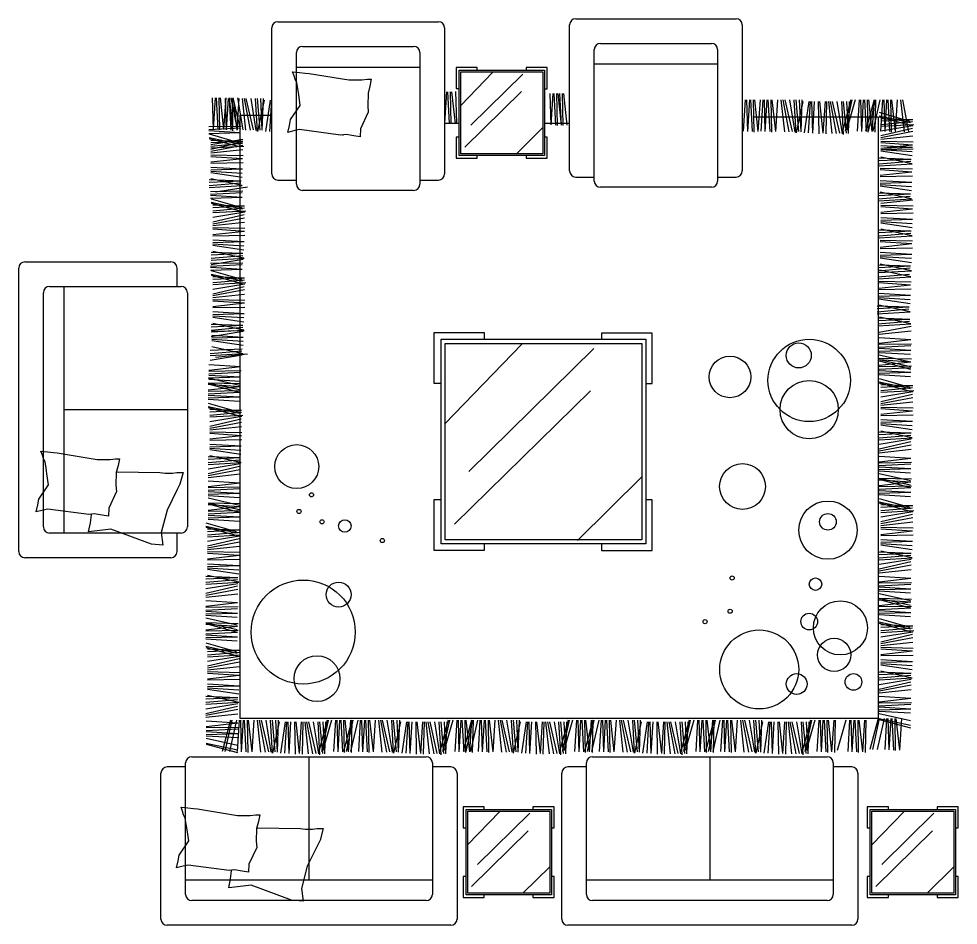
# Model space of a CAD drawing. Extents: x -42728 to 99010, y -18674 to 47645.
# Drawn here: x -37850 to -33282, y -18674 to -14263 of the extents above; entities that cross this region are included whole.
import ezdxf

# ---------------------------------------------------------------- set-up
doc = ezdxf.new("R2010")
doc.units = 0
doc.header["$LTSCALE"] = 100
doc.header["$MEASUREMENT"] = 0
doc.layers.get('0').update_dxf_attribs({"linetype": 'CONTINUOUS'})
doc.layers.add('01', color=3, linetype='CONTINUOUS')

# ---------------------------------------------------------------- blocks, each defined once
blk = doc.blocks.new('A$C031D0EEC')
at = {"layer": '01'}
for p, q in [((1260.1, 4396), (2040.1, 4396)), ((2708.2, 4410.8), (3488.2, 4410.8)), ((1230.1, 3656), (1230.1, 4366)), ((2070.1, 4366), (2070.1, 3656)), ((2678.2, 3670.8), (2678.2, 4380.8)), ((3518.2, 4380.8), (3518.2, 3670.8)), ((1380.1, 4276), (1920.1, 4276)), ((2798.2, 3620.8), (2798.2, 4260.8)), ((2828.2, 4290.8), (3368.2, 4290.8)), ((3398.2, 4260.8), (3398.2, 3620.8)), ((1350.1, 3606), (1350.1, 4246)), ((1950.1, 4246), (1950.1, 3606)), ((1350.1, 4176), (1950.1, 4176)), ((2127.1, 4174), (2127.1, 4071.5)), ((2229.6, 4174), (2127.1, 4174)), ((2141.6, 3745.5), (2141.6, 4160.5)), ((2141.6, 4160.5), (2556.6, 4160.5)), ((2229.6, 4161.6), (2229.6, 4174)), ((2466.9, 4173.2), (2466.9, 4160.8)), ((2569.4, 4173.2), (2466.9, 4173.2)), ((2556.6, 4160.5), (2556.6, 3745.5)), ((2569.4, 4070.7), (2569.4, 4173.2)), ((2798.2, 4190.8), (3398.2, 4190.8)), ((1331.3, 4152.7), (1364.2, 4149.6)), ((1339.1, 4133.9), (1331.3, 4152.7)), ((1343.8, 4116.7), (1339.1, 4133.9)), ((1351.7, 4099.4), (1343.8, 4116.7)), ((1364.2, 4149.6), (1392.4, 4146.4)), ((1392.4, 4146.4), (1411.2, 4144.9)), ((1411.2, 4144.9), (1605.6, 4113.2)), ((1605.6, 4113.2), (1633.8, 4113.2)), ((1633.8, 4113.2), (1668.3, 4113.2)), ((1668.3, 4113.2), (1694.9, 4116.4)), ((1694.9, 4116.4), (1713.7, 4116.4)), ((1713.7, 4116.4), (1707.5, 4083.5)), ((2305.9, 4151), (2148.7, 3988.4)), ((2149.9, 3753.8), (2149.9, 4152.2)), ((2149.9, 4152.2), (2548.3, 4152.2)), ((2451.1, 4142), (2198, 3892.7)), ((2548.3, 4152.2), (2548.3, 3753.8)), ((1356.4, 4071.2), (1351.7, 4099.4)), ((1361.1, 4043), (1356.4, 4071.2)), ((1707.5, 4083.5), (1698.1, 4049)), ((2127.1, 4071.5), (2139.6, 4071.5)), ((2557, 4070.7), (2569.4, 4070.7)), ((940.4, 4026.8), (945, 3873.7)), ((954.2, 4026.8), (945, 3873.7)), ((959.6, 4026.8), (967.9, 3872.8)), ((973.4, 4026.8), (976.1, 3870)), ((978.8, 4026.8), (996.2, 3872.8)), ((1006.3, 4026.8), (996.2, 3872.8)), ((1004.2, 4022.9), (1008.8, 3869.8)), ((1017.9, 4022.9), (1008.8, 3869.8)), ((1022.7, 4026.8), (1039.2, 3871.8)), ((1023.4, 4022.9), (1031.7, 3868.9)), ((1031.9, 4026.8), (1061.1, 3871.8)), ((1037.1, 4022.9), (1039.9, 3866.2)), ((1041, 4026.8), (1076.7, 3873.7)), ((1042.6, 4022.9), (1060, 3868.9)), ((1070.1, 4022.9), (1060, 3868.9)), ((1063.9, 4026.8), (1089.5, 3870.9)), ((1086.5, 4022.9), (1103, 3868)), ((1095.7, 4022.9), (1124.9, 3868)), ((1104.8, 4022.9), (1140.4, 3869.8)), ((1127.7, 4022.9), (1153.2, 3867.1)), ((1149.6, 4022.9), (1158.7, 3862.5)), ((1158.7, 4022.9), (1172.4, 3868.9)), ((1175.2, 4022.9), (1182.5, 3868)), ((1188, 4022.9), (1182.5, 3868)), ((1369, 3989.4), (1361.1, 4043)), ((1698.1, 4049), (1696.6, 3987.6)), ((1699.6, 4054.4), (1702.7, 4053.2)), ((2079.2, 4056), (2070.1, 3902.9)), ((2084.7, 4056), (2092.9, 3902)), ((2098.4, 4056), (2101.1, 3899.3)), ((2103.9, 4056), (2121.3, 3902)), ((2123.3, 4057.1), (2127.9, 3903.9)), ((2444.4, 4056.4), (2168.7, 3785.9)), ((2582.4, 4047.9), (2587, 3894.8)), ((2596.1, 4047.9), (2587, 3894.8)), ((2601.6, 4047.9), (2609.9, 3893.9)), ((2615.3, 4047.9), (2618.1, 3891.2)), ((2620.8, 4047.9), (2638.2, 3893.9)), ((2628.9, 4047.9), (2637.2, 3893.9)), ((2642.7, 4047.9), (2645.4, 3891.2)), ((2648.1, 4047.9), (2665.5, 3893.9)), ((1192.9, 4014.9), (1160, 3862.7)), ((1222.1, 4014.9), (1199.3, 3862.7)), ((1228.5, 4014.9), (1219.4, 3862.7)), ((1321.6, 3920.1), (1369, 3989.4)), ((1696.6, 3987.6), (1699.7, 3956.2)), ((3532.3, 4015.6), (3523.2, 3863.4)), ((3538.7, 4015.6), (3543.3, 3862.5)), ((3552.5, 4015.6), (3543.3, 3862.5)), ((3557.9, 4015.6), (3566.2, 3861.6)), ((3571.7, 4015.6), (3574.4, 3858.8)), ((3577.1, 4015.6), (3594.5, 3861.6)), ((3604.6, 4015.6), (3594.5, 3861.6)), ((3617.5, 4015.6), (3608.3, 3863.4)), ((3623.9, 4015.6), (3628.4, 3862.5)), ((3637.6, 4015.6), (3628.4, 3862.5)), ((3643.1, 4015.6), (3651.3, 3861.6)), ((3656.8, 4015.6), (3659.5, 3858.8)), ((3662.3, 4015.6), (3679.6, 3861.6)), ((3689.7, 4015.6), (3679.6, 3861.6)), ((3706.1, 4015.6), (3722.6, 3860.7)), ((3715.3, 4015.6), (3744.5, 3860.7)), ((3724.4, 4015.6), (3760.1, 3862.5)), ((3747.3, 4015.6), (3772.9, 3859.8)), ((3769.2, 4015.6), (3778.4, 3855.2)), ((3778.4, 4015.6), (3792.1, 3861.6)), ((3812.5, 4007.6), (3779.6, 3855.4)), ((3794.8, 4015.6), (3802.1, 3860.7)), ((3807.6, 4015.6), (3802.1, 3860.7)), ((3841.7, 4007.6), (3818.9, 3855.4)), ((3848.1, 4007.6), (3839, 3855.4)), ((3854.5, 4007.6), (3859.1, 3854.5)), ((3868.3, 4007.6), (3859.1, 3854.5)), ((3887.5, 4007.6), (3890.2, 3850.8)), ((3892.9, 4007.6), (3910.3, 3853.5)), ((3920.4, 4007.6), (3910.3, 3853.5)), ((3927.7, 4007.6), (3924, 3850.8)), ((3936.8, 4007.6), (3953.3, 3852.6)), ((3946, 4007.6), (3975.2, 3852.6)), ((3955.1, 4007.6), (3990.8, 3854.5)), ((3978, 4007.6), (4003.6, 3851.7)), ((3999.9, 4007.6), (4009, 3847.1)), ((4045.8, 4015.6), (4005.1, 3864.1)), ((4009, 4007.6), (4022.8, 3853.5)), ((4050.9, 4015.6), (4018, 3863.4)), ((4067.8, 4015.6), (4025.3, 3868)), ((4025.5, 4007.6), (4032.8, 3852.6)), ((4038.3, 4007.6), (4032.8, 3852.6)), ((4086.6, 4015.6), (4077.4, 3863.4)), ((4093, 4015.6), (4097.5, 3862.5)), ((4106.7, 4015.6), (4097.5, 3862.5)), ((4112.2, 4015.6), (4120.4, 3861.6)), ((4158.8, 4015.6), (4118, 3864.1)), ((4125.9, 4015.6), (4128.6, 3858.8)), ((4163.9, 4015.6), (4131, 3863.4)), ((4131.4, 4015.6), (4148.7, 3861.6)), ((4158.8, 4015.6), (4148.7, 3861.6)), ((4187.7, 4015.6), (4152.9, 3863.4)), ((4166.1, 4015.6), (4162.4, 3858.8)), ((4199.5, 4015.6), (4190.4, 3863.4)), ((4205.9, 4015.6), (4210.5, 3862.5)), ((4219.7, 4015.6), (4210.5, 3862.5)), ((4225.1, 4015.6), (4233.4, 3861.6)), ((4238.9, 4015.6), (4241.6, 3858.8)), ((4244.3, 4015.6), (4261.7, 3861.6)), ((4271.8, 4015.6), (4261.7, 3861.6)), ((4288.2, 4015.6), (4304.7, 3860.7)), ((4297.4, 4015.6), (4326.6, 3860.7)), ((1077.1, 1006.5), (1077.1, 3941.3)), ((1077.1, 3941.3), (1230.1, 3941.3)), ((1699.7, 3956.2), (1661.7, 3875.9)), ((3576.7, 3934), (4179.2, 3934)), ((4179.2, 3934), (4179.2, 1006.5)), ((4184.3, 3955.7), (4331.9, 3913.2)), ((4184.3, 3938.8), (4336.5, 3905.9)), ((4184.3, 3933.7), (4335.8, 3893)), ((924, 3885.9), (1080.8, 3888.7)), ((1309, 3857.4), (1316.9, 3891.8)), ((1316.9, 3891.8), (1321.6, 3920.1)), ((2070.1, 3902.9), (2141.6, 3902.9)), ((2556.6, 3902.9), (2678.2, 3902.9)), ((4192.3, 3926.2), (4347.3, 3920.7)), ((4192.3, 3913.4), (4347.3, 3920.7)), ((4192.3, 3896.9), (4346.4, 3910.6)), ((4192.3, 3887.8), (4352.8, 3896.9)), ((4192.3, 3865.9), (4348.2, 3891.5)), ((924, 3872.2), (1078, 3880.5)), ((924, 3866.7), (1077.1, 3857.6)), ((924, 3853), (1077.1, 3857.6)), ((926, 3850.3), (1073.7, 3807.8)), ((1341.9, 3866.8), (1309, 3857.4)), ((1365.4, 3871.5), (1341.9, 3866.8)), ((1564.6, 3844.5), (1365.4, 3871.5)), ((1591.2, 3847.7), (1564.6, 3844.5)), ((1576.8, 3842.8), (1577.5, 3846.1)), ((1628.8, 3841.4), (1591.2, 3847.7)), ((1660.1, 3836.7), (1628.8, 3841.4)), ((1661.7, 3875.9), (1660.1, 3836.7)), ((2548.3, 3881.8), (2417.8, 3752.5)), ((4192.3, 3843), (4345.4, 3878.7)), ((4192.3, 3833.9), (4347.3, 3863.1)), ((4192.3, 3824.7), (4347.3, 3841.2)), ((926, 3833.4), (1078.2, 3800.5)), ((926, 3828.3), (1077.6, 3787.6)), ((934.1, 3798.9), (1089.9, 3824.5)), ((934.1, 3820.8), (1089, 3815.3)), ((934.1, 3808), (1089, 3815.3)), ((934.1, 3776), (1087.2, 3811.7)), ((934.1, 3791.6), (1088.1, 3805.3)), ((934.1, 3766.9), (1089, 3796.1)), ((934.1, 3782.4), (1094.5, 3791.6)), ((2127.2, 3835.3), (2127.2, 3732.8)), ((2139.7, 3835.3), (2127.2, 3835.3)), ((2569.3, 3835.2), (2556.8, 3835.2)), ((2569.3, 3732.7), (2569.3, 3835.2)), ((4192.3, 3815.6), (4349.1, 3811.9)), ((4192.3, 3808.3), (4346.4, 3798.2)), ((4192.3, 3780.8), (4346.4, 3798.2)), ((4192.3, 3794.5), (4345.4, 3785.4)), ((934.1, 3757.7), (1089, 3774.2)), ((934.1, 3748.6), (1090.8, 3744.9)), ((2548.3, 3753.8), (2149.9, 3753.8)), ((4192.3, 3780.8), (4345.4, 3785.4)), ((4192.3, 3775.4), (4349.1, 3778.1)), ((4192.3, 3774.4), (4344.5, 3765.3)), ((4192.3, 3768), (4344.5, 3745.2)), ((934.1, 3741.3), (1088.1, 3731.2)), ((934.1, 3713.9), (1088.1, 3731.2)), ((934.1, 3708.4), (1090.8, 3711.1)), ((2127.2, 3732.8), (2229.7, 3732.8)), ((2556.6, 3745.5), (2141.6, 3745.5)), ((2229.7, 3732.8), (2229.7, 3745.3)), ((2466.8, 3745.1), (2466.8, 3732.7)), ((2466.8, 3732.7), (2569.3, 3732.7)), ((4184.3, 3733.9), (4339.2, 3728.4)), ((4184.3, 3721.1), (4339.2, 3728.4)), ((4184.3, 3704.6), (4338.3, 3718.4)), ((4184.3, 3695.5), (4344.7, 3704.6)), ((4192.3, 3738.8), (4344.5, 3705.9)), ((934.1, 3689.2), (1087.2, 3680)), ((934.1, 3675.5), (1087.2, 3680)), ((934.1, 3669.1), (1086.3, 3659.9)), ((934.1, 3662.7), (1086.3, 3639.8)), ((4189.1, 3683.9), (4345.8, 3680.2)), ((4189.1, 3676.6), (4343.1, 3666.5)), ((4189.1, 3649.1), (4343.1, 3666.5)), ((926, 3628.5), (1081, 3623)), ((926, 3615.7), (1081, 3623)), ((926, 3599.3), (1080.1, 3613)), ((934.1, 3633.4), (1086.3, 3600.5)), ((1260.1, 3626), (1350.1, 3626)), ((1950.1, 3626), (2040.1, 3626)), ((2708.2, 3640.8), (2798.2, 3640.8)), ((3398.2, 3640.8), (3488.2, 3640.8)), ((4189.1, 3643.6), (4345.8, 3646.4)), ((4189.1, 3624.4), (4342.2, 3615.3)), ((4189.1, 3610.7), (4342.2, 3615.3)), ((926, 3590.1), (1086.5, 3599.3)), ((932.9, 3570.9), (1089.6, 3573.7)), ((932.9, 3557.2), (1086.9, 3565.4)), ((957.1, 3568.2), (1112.9, 3593.8)), ((1920.1, 3576), (1380.1, 3576)), ((3368.2, 3590.8), (2828.2, 3590.8)), ((4181, 3563.8), (4336, 3558.3)), ((4189.1, 3604.3), (4341.3, 3595.2)), ((4189.1, 3597.9), (4341.3, 3575.1)), ((4189.1, 3568.7), (4341.3, 3535.8)), ((932.9, 3551.7), (1086, 3542.6)), ((932.9, 3538), (1086, 3542.6)), ((934.9, 3535.3), (1082.5, 3492.8)), ((934.9, 3518.4), (1087.1, 3485.5)), ((4181, 3551), (4336, 3558.3)), ((4181, 3534.5), (4335, 3548.3)), ((4181, 3525.4), (4341.4, 3534.5)), ((4192.3, 3513.1), (4347.3, 3529.5)), ((934.9, 3513.3), (1086.4, 3472.6)), ((942.9, 3505.8), (1097.9, 3500.3)), ((942.9, 3493), (1097.9, 3500.3)), ((942.9, 3476.5), (1097, 3490.3)), ((942.9, 3467.4), (1103.4, 3476.5)), ((4192.3, 3503.9), (4349.1, 3500.3)), ((4192.3, 3496.6), (4346.4, 3486.6)), ((4192.3, 3469.2), (4346.4, 3486.6)), ((942.9, 3445.5), (1098.8, 3471.1)), ((942.9, 3422.6), (1096.1, 3458.3)), ((942.9, 3413.5), (1097.9, 3442.7)), ((4192.3, 3463.7), (4349.1, 3466.5)), ((4192.3, 3444.5), (4345.4, 3435.4)), ((4192.3, 3430.8), (4345.4, 3435.4)), ((942.9, 3404.3), (1097.9, 3420.8)), ((942.9, 3395.2), (1099.7, 3391.5)), ((942.9, 3387.9), (1097, 3377.8)), ((4184.3, 3383.9), (4339.2, 3378.4)), ((4192.3, 3424.4), (4344.5, 3415.3)), ((4192.3, 3418), (4344.5, 3395.2)), ((4192.3, 3388.8), (4344.5, 3355.8)), ((942.9, 3360.4), (1097, 3377.8)), ((942.9, 3355), (1099.7, 3357.7)), ((942.9, 3335.8), (1096.1, 3326.6)), ((4184.3, 3371.1), (4339.2, 3378.4)), ((4184.3, 3354.6), (4338.3, 3368.3)), ((4184.3, 3345.5), (4344.7, 3354.6)), ((942.9, 3322), (1096.1, 3326.6)), ((942.9, 3315.6), (1095.1, 3306.5)), ((942.9, 3309.2), (1095.1, 3286.4)), ((4189.1, 3333.8), (4345.8, 3330.2)), ((4189.1, 3326.5), (4343.1, 3316.5)), ((4189.1, 3299.1), (4343.1, 3316.5)), ((4189.1, 3293.6), (4345.8, 3296.4)), ((934.9, 3275.1), (1089.8, 3269.6)), ((934.9, 3262.3), (1089.8, 3269.6)), ((934.9, 3245.9), (1088.9, 3259.6)), ((934.9, 3236.7), (1095.3, 3245.9)), ((942.9, 3280), (1095.1, 3247.1)), ((4189.1, 3274.4), (4342.2, 3265.3)), ((4189.1, 3260.7), (4342.2, 3265.3)), ((4189.1, 3254.3), (4341.3, 3245.2)), ((4189.1, 3247.9), (4341.3, 3225.1)), ((0, 1818), (0, 3198)), ((30, 3228), (740, 3228)), ((770, 3108), (770, 3198)), ((932.9, 3221.1), (1089.6, 3223.9)), ((932.9, 3207.4), (1086.9, 3215.6)), ((932.9, 3201.9), (1086, 3192.8)), ((934.9, 3214.8), (1090.8, 3240.4)), ((4181, 3213.8), (4336, 3208.3)), ((4181, 3201), (4336, 3208.3)), ((4181, 3184.5), (4335, 3198.2)), ((4189.1, 3218.7), (4341.3, 3185.7)), ((932.9, 3188.2), (1086, 3192.8)), ((934.9, 3185.5), (1082.5, 3143)), ((934.9, 3168.6), (1087.1, 3135.7)), ((934.9, 3163.5), (1086.4, 3122.8)), ((942.9, 3156), (1097.9, 3150.5)), ((4177.7, 3155.1), (4331.8, 3168.8)), ((4177.7, 3145.9), (4338.2, 3155.1)), ((4181, 3175.4), (4341.4, 3184.5)), ((4185.8, 3189.2), (4338, 3156.3)), ((150, 3108), (790, 3108)), ((220, 1908), (220, 3108)), ((942.9, 3143.2), (1097.9, 3150.5)), ((942.9, 3126.8), (1097, 3140.5)), ((942.9, 3117.6), (1103.4, 3126.8)), ((942.9, 3095.7), (1098.8, 3121.3)), ((942.9, 3072.8), (1096.1, 3108.5)), ((4182.5, 3134.3), (4339.3, 3130.6)), ((4182.5, 3127), (4336.5, 3116.9)), ((4182.5, 3099.6), (4336.5, 3116.9)), ((120, 1938), (120, 3078)), ((820, 3078), (820, 1938)), ((942.9, 3063.7), (1097.9, 3092.9)), ((942.9, 3054.5), (1097.9, 3071)), ((4182.5, 3094.1), (4339.3, 3096.8)), ((4182.5, 3074.9), (4335.6, 3065.7)), ((4182.5, 3061.2), (4335.6, 3065.7)), ((942.9, 3045.4), (1099.7, 3041.7)), ((942.9, 3038.1), (1097, 3028)), ((942.9, 3010.7), (1097, 3028)), ((4182.5, 3054.8), (4334.7, 3045.6)), ((4182.5, 3048.4), (4334.7, 3025.5)), ((4182.5, 3019.1), (4334.7, 2986.2)), ((942.9, 3005.2), (1099.7, 3007.9)), ((942.9, 2986), (1096.1, 2976.8)), ((942.9, 2972.3), (1096.1, 2976.8)), ((4174.5, 3014.2), (4329.4, 3008.7)), ((4174.5, 3001.4), (4329.4, 3008.7)), ((4174.5, 2985), (4328.5, 2998.7)), ((4174.5, 2975.8), (4334.9, 2985)), ((934.9, 2925.3), (1089.8, 2919.8)), ((942.9, 2965.9), (1095.1, 2956.7)), ((942.9, 2959.5), (1095.1, 2936.6)), ((942.9, 2930.2), (1095.1, 2897.3)), ((4177.7, 2955.3), (4332.7, 2949.9)), ((4177.7, 2942.5), (4332.7, 2949.9)), ((4177.7, 2926.1), (4331.8, 2939.8)), ((4177.7, 2916.9), (4338.2, 2926.1)), ((4185.8, 2960.2), (4338, 2927.3)), ((934.9, 2912.5), (1089.8, 2919.8)), ((934.9, 2896.1), (1088.9, 2909.8)), ((934.9, 2886.9), (1095.3, 2896.1)), ((934.9, 2865), (1090.8, 2890.6)), ((938.7, 2890.5), (1095.5, 2893.3)), ((2018.6, 2883.4), (2018.6, 2637.4)), ((2264.6, 2883.4), (2018.6, 2883.4)), ((2264.6, 2853.5), (2264.6, 2883.4)), ((2834.1, 2881.5), (2834.1, 2851.6)), ((3080.1, 2881.5), (2834.1, 2881.5)), ((3080.1, 2635.5), (3080.1, 2881.5)), ((4184.3, 2885.6), (4339.2, 2914.8)), ((4184.3, 2876.4), (4339.2, 2892.9)), ((938.7, 2871.3), (1091.8, 2862.2)), ((938.7, 2857.6), (1091.8, 2862.2)), ((938.7, 2851.2), (1090.9, 2842.1)), ((938.7, 2844.8), (1090.9, 2822)), ((2053.4, 2851.1), (3049.4, 2851.1)), ((2053.4, 1855.1), (2053.4, 2851.1)), ((3049.4, 2851.1), (3049.4, 1855.1)), ((4184.3, 2860), (4338.3, 2849.9)), ((4184.3, 2832.5), (4338.3, 2849.9)), ((930.7, 2797.9), (1085.6, 2805.2)), ((930.7, 2781.4), (1084.7, 2795.2)), ((938.7, 2815.6), (1090.9, 2782.7)), ((2447.7, 2828.3), (2070.5, 2438)), ((2073.3, 2831.1), (3029.5, 2831.1)), ((2073.3, 1875), (2073.3, 2831.1)), ((2796.1, 2806.4), (2188.7, 2208.3)), ((3029.5, 2831.1), (3029.5, 1875)), ((4184.3, 2827.1), (4341.1, 2829.8)), ((4184.3, 2813.3), (4338.3, 2821.6)), ((4184.3, 2807.9), (4337.4, 2798.7)), ((4184.3, 2794.1), (4337.4, 2798.7)), ((4184.3, 2787.7), (4336.5, 2778.6)), ((930.7, 2772.3), (1091.1, 2781.4)), ((930.7, 2750.4), (1086.5, 2776)), ((957.1, 2763.7), (1112, 2780.2)), ((4184.3, 2775.9), (4336.5, 2741.1)), ((4184.3, 2759.4), (4341.1, 2755.8)), ((4184.3, 2752.1), (4336.5, 2719.2)), ((4184.3, 2752.1), (4338.3, 2742)), ((4184.3, 2747), (4335.8, 2706.2)), ((4184.3, 2724.7), (4338.3, 2742)), ((924, 2729.1), (1078, 2719)), ((924, 2701.7), (1078, 2719)), ((924, 2696.2), (1080.7, 2698.9)), ((4184.3, 2719.2), (4341.1, 2721.9)), ((4184.3, 2705.5), (4338.3, 2713.7)), ((4184.3, 2700), (4337.4, 2690.8)), ((920.3, 2663.2), (1072.5, 2628.4)), ((924, 2682.5), (1078, 2690.7)), ((924, 2677), (1077.1, 2667.9)), ((924, 2663.3), (1077.1, 2667.9)), ((924, 2656.9), (1076.2, 2647.7)), ((4184.3, 2686.3), (4337.4, 2690.8)), ((4184.3, 2679.9), (4336.5, 2670.7)), ((4184.3, 2661.1), (4331.9, 2618.6)), ((920.3, 2639.4), (1072.5, 2606.5)), ((920.3, 2639.4), (1077, 2635.8)), ((920.3, 2634.3), (1071.8, 2593.6)), ((920.3, 2632.1), (1074.3, 2622)), ((920.3, 2604.7), (1074.3, 2622)), ((2018.6, 2637.4), (2048.5, 2637.4)), ((3050.2, 2635.5), (3080.1, 2635.5)), ((4184.3, 2644.2), (4336.5, 2611.3)), ((4184.3, 2639.1), (4335.8, 2598.4)), ((4192.3, 2631.6), (4347.3, 2626.1)), ((4192.3, 2618.8), (4347.3, 2626.1)), ((4192.3, 2602.3), (4346.4, 2616.1)), ((920.3, 2599.2), (1077, 2601.9)), ((920.3, 2585.5), (1074.3, 2593.7)), ((920.3, 2580), (1073.4, 2570.8)), ((920.3, 2566.3), (1073.4, 2570.8)), ((920.3, 2559.9), (1072.5, 2550.7)), ((2780.1, 2601.1), (2118.4, 1951.8)), ((4192.3, 2593.2), (4352.8, 2602.3)), ((4192.3, 2571.3), (4348.2, 2596.9)), ((4192.3, 2548.4), (4345.4, 2584.1)), ((4192.3, 2539.3), (4347.3, 2568.5)), ((920.3, 2541.1), (1067.9, 2498.6)), ((920.3, 2524.2), (1072.5, 2491.3)), ((920.3, 2519.1), (1071.8, 2478.4)), ((4192.3, 2530.1), (4347.3, 2546.6)), ((4192.3, 2521), (4349.1, 2517.3)), ((4192.3, 2513.7), (4346.4, 2503.6)), ((820, 2508), (220, 2508)), ((928.3, 2511.6), (1083.3, 2506.1)), ((928.3, 2498.8), (1083.3, 2506.1)), ((928.3, 2482.3), (1082.3, 2496.1)), ((928.3, 2473.2), (1088.7, 2482.3)), ((928.3, 2451.3), (1084.2, 2476.9)), ((4192.3, 2486.2), (4346.4, 2503.6)), ((4192.3, 2480.8), (4349.1, 2483.5)), ((928.3, 2428.4), (1081.4, 2464.1)), ((928.3, 2419.3), (1083.3, 2448.5)), ((928.3, 2410.1), (1083.3, 2426.6)), ((4192.3, 2461.6), (4345.4, 2452.4)), ((4192.3, 2447.9), (4345.4, 2452.4)), ((4192.3, 2441.5), (4344.5, 2432.3)), ((4192.3, 2435.1), (4344.5, 2412.2)), ((928.3, 2401), (1085.1, 2397.3)), ((928.3, 2393.7), (1082.3, 2383.6)), ((928.3, 2366.2), (1082.3, 2383.6)), ((4184.3, 2400.9), (4339.2, 2395.4)), ((4184.3, 2388.1), (4339.2, 2395.4)), ((4184.3, 2371.7), (4338.3, 2385.4)), ((4192.3, 2405.8), (4344.5, 2372.9)), ((928.3, 2360.8), (1085.1, 2363.5)), ((928.3, 2341.6), (1081.4, 2332.4)), ((928.3, 2327.9), (1081.4, 2332.4)), ((4184.3, 2362.5), (4344.7, 2371.7)), ((4184.3, 2340.6), (4340.1, 2366.2)), ((4184.3, 2317.7), (4337.4, 2353.4)), ((4184.3, 2308.6), (4339.2, 2337.8)), ((107.3, 2306.4), (140.2, 2303.2)), ((115.1, 2287.6), (107.3, 2306.4)), ((119.8, 2270.3), (115.1, 2287.6)), ((140.2, 2303.2), (168.4, 2300.1)), ((168.4, 2300.1), (187.2, 2298.5)), ((187.2, 2298.5), (381.6, 2266.9)), ((928.3, 2321.5), (1080.5, 2312.3)), ((928.3, 2315.1), (1080.5, 2292.2)), ((928.3, 2285.8), (1080.5, 2252.9)), ((4184.3, 2299.4), (4339.2, 2315.9)), ((127.7, 2253.1), (119.8, 2270.3)), ((132.4, 2224.9), (127.7, 2253.1)), ((381.6, 2266.9), (409.8, 2266.9)), ((409.8, 2266.9), (444.3, 2266.9)), ((444.3, 2266.9), (470.9, 2270)), ((470.9, 2270), (489.7, 2270)), ((489.7, 2270), (483.5, 2237.1)), ((920.3, 2280.9), (1075.2, 2275.4)), ((920.3, 2268.1), (1075.2, 2275.4)), ((920.3, 2251.7), (1074.3, 2265.4)), ((920.3, 2242.5), (1080.7, 2251.7)), ((920.3, 2220.6), (1076.1, 2246.2)), ((4184.3, 2283), (4338.3, 2272.9)), ((4184.3, 2255.6), (4338.3, 2272.9)), ((4184.3, 2250.1), (4341.1, 2252.8)), ((4184.3, 2236.4), (4338.3, 2244.6)), ((137.1, 2196.7), (132.4, 2224.9)), ((145, 2143.1), (137.1, 2196.7)), ((474.1, 2202.6), (472.6, 2141.2)), ((483.5, 2237.1), (474.1, 2202.6)), ((475.5, 2208.1), (478.7, 2206.9)), ((478.7, 2206.9), (686.3, 2203.7)), ((686.3, 2203.7), (712.4, 2199.4)), ((712.4, 2199.4), (747.1, 2199.4)), ((747.1, 2199.4), (768.8, 2203.7)), ((768.8, 2203.7), (799.2, 2203.7)), ((799.2, 2203.7), (783.8, 2146)), ((920.3, 2197.7), (1073.4, 2233.4)), ((920.3, 2188.6), (1075.2, 2217.8)), ((920.3, 2179.4), (1075.2, 2195.9)), ((4184.3, 2230.9), (4337.4, 2221.7)), ((4184.3, 2217.2), (4337.4, 2221.7)), ((4184.3, 2210.8), (4336.5, 2201.6)), ((4184.3, 2198.9), (4336.5, 2164.1)), ((920.3, 2163), (1074.3, 2152.9)), ((920.3, 2135.6), (1074.3, 2152.9)), ((3029.4, 2182.1), (2716.1, 1871.9)), ((4184.3, 2175.1), (4336.5, 2142.2)), ((4184.3, 2175.1), (4341.1, 2171.5)), ((4184.3, 2170), (4335.8, 2129.3)), ((4184.3, 2167.8), (4338.3, 2157.7)), ((4184.3, 2140.4), (4338.3, 2157.7)), ((97.6, 2073.7), (145, 2143.1)), ((475.7, 2109.9), (437.7, 2029.5)), ((472.6, 2141.2), (475.7, 2109.9)), ((770.8, 2120), (721, 2019.3)), ((783.8, 2146), (770.8, 2120)), ((920.3, 2130.1), (1077, 2132.8)), ((920.3, 2116.4), (1074.3, 2124.6)), ((920.3, 2110.9), (1073.4, 2101.7)), ((920.3, 2097.2), (1073.4, 2101.7)), ((4184.3, 2134.9), (4341.1, 2137.6)), ((4184.3, 2121.2), (4338.3, 2129.4)), ((4184.3, 2115.7), (4337.4, 2106.5)), ((4184.3, 2102), (4337.4, 2106.5)), ((92.9, 2045.5), (97.6, 2073.7)), ((920.3, 2090.8), (1072.5, 2081.6)), ((920.3, 2078.9), (1072.5, 2044.1)), ((2018.8, 2070.5), (2018.8, 1824.5)), ((2048.7, 2070.5), (2018.8, 2070.5)), ((3079.8, 2070.2), (3049.9, 2070.2)), ((3079.8, 1824.1), (3079.8, 2070.2)), ((4184.3, 2095.6), (4336.5, 2086.4)), ((4184.3, 2076.8), (4331.9, 2034.3)), ((4184.3, 2059.9), (4336.5, 2027)), ((85, 2011), (92.9, 2045.5)), ((117.9, 2020.4), (85, 2011)), ((141.4, 2025.1), (117.9, 2020.4)), ((340.5, 1998.2), (141.4, 2025.1)), ((437.7, 2029.5), (436.1, 1990.4)), ((721, 2019.3), (692.5, 1910.6)), ((920.3, 2055.1), (1072.5, 2022.2)), ((920.3, 2055.1), (1077, 2051.5)), ((920.3, 2050), (1071.8, 2009.3)), ((920.3, 2047.8), (1074.3, 2037.7)), ((920.3, 2020.4), (1074.3, 2037.7)), ((920.3, 2014.9), (1077, 2017.6)), ((4184.3, 2054.8), (4335.8, 2014.1)), ((4192.3, 2047.3), (4347.3, 2041.8)), ((4192.3, 2034.5), (4347.3, 2041.8)), ((4192.3, 2018.1), (4346.4, 2031.8)), ((4192.3, 2008.9), (4352.8, 2018.1)), ((4192.3, 1987), (4348.2, 2012.6)), ((367.2, 2001.3), (340.5, 1998.2)), ((348.4, 1957.4), (352.8, 1996.4)), ((352.8, 1996.4), (353.5, 1999.7)), ((404.8, 1995.1), (367.2, 2001.3)), ((436.1, 1990.4), (404.8, 1995.1)), ((920.3, 2001.2), (1074.3, 2009.4)), ((920.3, 1995.7), (1073.4, 1986.5)), ((920.3, 1982), (1073.4, 1986.5)), ((920.3, 1975.6), (1072.5, 1966.4)), ((4192.3, 1964.1), (4345.4, 1999.8)), ((4192.3, 1955), (4347.3, 1984.2)), ((339.7, 1914), (348.4, 1957.4)), ((409.2, 1922.7), (339.7, 1914)), ((448.3, 1927), (409.2, 1922.7)), ((644.7, 1854.2), (448.3, 1927)), ((909.9, 1958.5), (1057.5, 1916)), ((909.9, 1941.6), (1062.1, 1908.7)), ((909.9, 1936.5), (1061.4, 1895.7)), ((917.9, 1929), (1072.9, 1923.5)), ((917.9, 1916.2), (1072.9, 1923.5)), ((4192.3, 1945.8), (4347.3, 1962.3)), ((4192.3, 1936.7), (4349.1, 1933)), ((4192.3, 1929.4), (4346.4, 1919.3)), ((4192.3, 1902), (4346.4, 1919.3)), ((790, 1908), (150, 1908)), ((692.5, 1910.6), (701.2, 1849.9)), ((770, 1818), (770, 1908)), ((917.9, 1899.7), (1072, 1913.4)), ((917.9, 1890.6), (1078.4, 1899.7)), ((917.9, 1868.6), (1073.8, 1894.2)), ((917.9, 1845.8), (1071, 1881.4)), ((3029.5, 1875), (2073.3, 1875)), ((4192.3, 1896.5), (4349.1, 1899.2)), ((4192.3, 1877.3), (4345.4, 1868.1)), ((701.2, 1849.9), (644.7, 1854.2)), ((917.9, 1836.6), (1072.9, 1865.9)), ((917.9, 1827.5), (1072.9, 1844)), ((3049.4, 1855.1), (2053.4, 1855.1)), ((2264.8, 1824.5), (2264.8, 1854.4)), ((2833.8, 1854), (2833.8, 1824.1)), ((4192.3, 1863.6), (4345.4, 1868.1)), ((4192.3, 1857.2), (4344.5, 1848)), ((4192.3, 1850.8), (4344.5, 1827.9)), ((740, 1788), (30, 1788)), ((917.9, 1818.4), (1074.7, 1814.7)), ((917.9, 1811), (1072, 1801)), ((917.9, 1783.6), (1072, 1801)), ((2018.8, 1824.5), (2264.8, 1824.5)), ((2833.8, 1824.1), (3079.8, 1824.1)), ((4184.3, 1816.6), (4339.2, 1811.1)), ((4184.3, 1803.8), (4339.2, 1811.1)), ((4184.3, 1787.4), (4338.3, 1801.1)), ((4184.3, 1778.2), (4344.7, 1787.4)), ((4184.3, 1756.3), (4340.1, 1781.9)), ((4192.3, 1821.5), (4344.5, 1788.6)), ((917.9, 1778.1), (1074.7, 1780.9)), ((917.9, 1758.9), (1071, 1749.8)), ((917.9, 1745.2), (1071, 1749.8)), ((917.9, 1738.8), (1070.1, 1729.7)), ((4184.3, 1733.4), (4337.4, 1769.1)), ((4184.3, 1724.3), (4339.2, 1753.5)), ((909.9, 1698.3), (1064.8, 1692.8)), ((909.9, 1685.5), (1064.8, 1692.8)), ((917.9, 1732.4), (1070.1, 1709.6)), ((917.9, 1703.2), (1070.1, 1670.3)), ((4184.3, 1715.1), (4339.2, 1731.6)), ((4184.3, 1698.7), (4338.3, 1688.6)), ((909.9, 1669), (1063.9, 1682.7)), ((909.9, 1659.9), (1070.3, 1669)), ((909.9, 1638), (1065.7, 1663.5)), ((909.9, 1615.1), (1063, 1650.8)), ((4184.3, 1671.3), (4338.3, 1688.6)), ((4184.3, 1665.8), (4341.1, 1668.5)), ((4184.3, 1652.1), (4338.3, 1660.3)), ((4184.3, 1646.6), (4337.4, 1637.4)), ((909.9, 1606), (1064.8, 1635.2)), ((909.9, 1596.8), (1064.8, 1613.3)), ((4184.3, 1632.9), (4337.4, 1637.4)), ((4184.3, 1626.5), (4336.5, 1617.3)), ((4184.3, 1614.6), (4336.5, 1579.8)), ((909.9, 1580.4), (1063.9, 1570.3)), ((909.9, 1552.9), (1063.9, 1570.3)), ((4184.3, 1590.8), (4336.5, 1557.9)), ((4184.3, 1590.8), (4341.1, 1587.2)), ((4184.3, 1585.7), (4335.8, 1545)), ((4184.3, 1583.5), (4338.3, 1573.4)), ((4184.3, 1556.1), (4338.3, 1573.4)), ((4184.3, 1550.6), (4341.1, 1553.3)), ((909.9, 1547.4), (1066.7, 1550.2)), ((909.9, 1533.7), (1063.9, 1542)), ((909.9, 1528.3), (1063, 1519.1)), ((909.9, 1514.5), (1063, 1519.1)), ((909.9, 1508.1), (1062.1, 1499)), ((4184.3, 1536.9), (4338.3, 1545.1)), ((4184.3, 1531.4), (4337.4, 1522.3)), ((4184.3, 1517.7), (4337.4, 1522.3)), ((4184.3, 1511.3), (4336.5, 1502.1)), ((909.9, 1496.3), (1062.1, 1461.5)), ((909.9, 1472.5), (1062.1, 1439.6)), ((909.9, 1472.5), (1066.7, 1468.8)), ((909.9, 1467.4), (1061.4, 1426.6)), ((909.9, 1465.2), (1063.9, 1455.1)), ((4184.3, 1492.5), (4331.9, 1450)), ((4184.3, 1475.6), (4336.5, 1442.7)), ((4184.3, 1470.5), (4335.8, 1429.8)), ((4192.3, 1463), (4347.3, 1457.5)), ((909.9, 1437.7), (1063.9, 1455.1)), ((909.9, 1432.3), (1066.7, 1435)), ((909.9, 1418.6), (1063.9, 1426.8)), ((4192.3, 1450.2), (4347.3, 1457.5)), ((4192.3, 1433.8), (4346.4, 1447.5)), ((4192.3, 1424.6), (4352.8, 1433.8)), ((4192.3, 1402.7), (4348.2, 1428.3)), ((909.9, 1413.1), (1063, 1403.9)), ((909.9, 1399.4), (1063, 1403.9)), ((909.9, 1393), (1062.1, 1383.8)), ((909.9, 1374.2), (1057.5, 1331.7)), ((4192.3, 1379.8), (4345.4, 1415.5)), ((4192.3, 1370.7), (4347.3, 1399.9)), ((4192.3, 1361.5), (4347.3, 1378)), ((909.9, 1357.3), (1062.1, 1324.4)), ((909.9, 1352.2), (1061.4, 1311.5)), ((917.9, 1344.7), (1072.9, 1339.2)), ((917.9, 1331.9), (1072.9, 1339.2)), ((917.9, 1315.4), (1072, 1329.1)), ((4192.3, 1352.4), (4349.1, 1348.7)), ((4192.3, 1345.1), (4346.4, 1335)), ((4192.3, 1317.7), (4346.4, 1335)), ((917.9, 1306.3), (1078.4, 1315.4)), ((917.9, 1284.3), (1073.8, 1309.9)), ((917.9, 1261.5), (1071, 1297.1)), ((917.9, 1252.3), (1072.9, 1281.6)), ((4192.3, 1312.2), (4349.1, 1314.9)), ((4192.3, 1293), (4345.4, 1283.8)), ((4192.3, 1279.3), (4345.4, 1283.8)), ((917.9, 1243.2), (1072.9, 1259.7)), ((917.9, 1234.1), (1074.7, 1230.4)), ((4192.3, 1272.9), (4344.5, 1263.7)), ((4192.3, 1266.5), (4344.5, 1243.6)), ((4192.3, 1237.2), (4344.5, 1204.3)), ((917.9, 1226.7), (1072, 1216.7)), ((917.9, 1199.3), (1072, 1216.7)), ((917.9, 1193.8), (1074.7, 1196.6)), ((4184.3, 1232.3), (4339.2, 1226.8)), ((4184.3, 1219.5), (4339.2, 1226.8)), ((4184.3, 1203.1), (4338.3, 1216.8)), ((4184.3, 1193.9), (4344.7, 1203.1)), ((4184.3, 1172), (4340.1, 1197.6)), ((917.9, 1174.6), (1071, 1165.5)), ((917.9, 1160.9), (1071, 1165.5)), ((917.9, 1154.5), (1070.1, 1145.4)), ((917.9, 1148.1), (1070.1, 1125.3)), ((4184.3, 1149.1), (4337.4, 1184.8)), ((4184.3, 1140), (4339.2, 1169.2)), ((4184.3, 1130.8), (4339.2, 1147.3)), ((909.9, 1114), (1064.8, 1108.5)), ((909.9, 1101.2), (1064.8, 1108.5)), ((909.9, 1084.7), (1063.9, 1098.5)), ((917.9, 1118.9), (1070.1, 1086)), ((4184.3, 1114.4), (4338.3, 1104.3)), ((4184.3, 1087), (4338.3, 1104.3)), ((909.9, 1075.6), (1070.3, 1084.7)), ((909.9, 1053.7), (1065.7, 1079.3)), ((909.9, 1030.8), (1063, 1066.5)), ((909.9, 1021.7), (1064.8, 1050.9)), ((4184.3, 1081.5), (4341.1, 1084.2)), ((4184.3, 1067.8), (4338.3, 1076)), ((4184.3, 1062.3), (4337.4, 1053.1)), ((4184.3, 1048.6), (4337.4, 1053.1)), ((909.9, 1012.5), (1064.8, 1029)), ((4179.2, 1006.5), (1077.1, 1006.5)), ((4179.2, 1006.5), (4138.4, 855)), ((4184.3, 1006.5), (4151.4, 854.3)), ((4208.1, 1006.5), (4173.3, 854.3)), ((4184.3, 1042.2), (4336.5, 1033)), ((4184.3, 1030.3), (4336.5, 995.5)), ((4184.3, 1006.5), (4336.5, 973.6)), ((4219.9, 1006.5), (4210.8, 854.3)), ((4226.3, 1006.5), (4230.9, 853.4)), ((4240.1, 1006.5), (4230.9, 853.4)), ((4245.5, 1006.5), (4253.8, 852.5)), ((4259.3, 1006.5), (4262, 849.7)), ((4264.7, 1006.5), (4282.1, 852.5)), ((4292.2, 1006.5), (4282.1, 852.5)), ((911.9, 994.4), (1065.9, 984.3)), ((911.9, 967), (1065.9, 984.3)), ((911.9, 961.5), (1068.6, 964.2)), ((1030.2, 997.5), (989.4, 845.9)), ((1035.3, 997.5), (1002.4, 845.3)), ((1059.1, 997.5), (1024.3, 845.3)), ((1070.9, 997.5), (1061.8, 845.3)), ((1077.3, 997.5), (1081.9, 844.4)), ((1091.1, 997.5), (1081.9, 844.4)), ((1096.5, 997.5), (1104.8, 843.4)), ((1110.3, 997.5), (1113, 840.7)), ((1115.7, 997.5), (1133.1, 843.4)), ((1143.2, 997.5), (1133.1, 843.4)), ((1159.6, 997.5), (1176.1, 842.5)), ((1168.8, 997.5), (1198, 842.5)), ((1177.9, 997.5), (1213.6, 844.4)), ((1200.8, 997.5), (1226.4, 841.6)), ((1222.7, 997.5), (1231.8, 837.1)), ((1231.8, 997.5), (1245.6, 843.4)), ((1266, 989.4), (1233.1, 837.2)), ((1248.3, 997.5), (1255.6, 842.5)), ((1261.1, 997.5), (1255.6, 842.5)), ((1295.2, 989.4), (1272.4, 837.2)), ((1301.6, 989.4), (1292.5, 837.2)), ((1308, 989.4), (1312.6, 836.3)), ((1321.7, 989.4), (1312.6, 836.3)), ((1340.9, 989.4), (1343.7, 832.7)), ((1346.4, 989.4), (1363.8, 835.4)), ((1373.9, 989.4), (1363.8, 835.4)), ((1381.2, 989.4), (1377.5, 832.7)), ((1390.3, 989.4), (1406.8, 834.5)), ((1399.5, 989.4), (1428.7, 834.5)), ((1408.6, 989.4), (1444.2, 836.3)), ((1431.4, 989.4), (1457, 833.6)), ((1453.4, 989.4), (1462.5, 829)), ((1499.3, 997.5), (1458.6, 845.9)), ((1462.5, 989.4), (1476.2, 835.4)), ((1504.4, 997.5), (1471.5, 845.3)), ((1521.3, 997.5), (1478.8, 849.8)), ((1479, 989.4), (1486.3, 834.5)), ((1491.8, 989.4), (1486.3, 834.5)), ((1540.1, 997.5), (1530.9, 845.3)), ((1546.5, 997.5), (1551, 844.4)), ((1560.2, 997.5), (1551, 844.4)), ((1565.7, 997.5), (1573.9, 843.4)), ((1619.6, 997.5), (1578.8, 845.9)), ((1579.4, 997.5), (1582.1, 840.7)), ((1584.9, 997.5), (1602.2, 843.4)), ((1624.7, 997.5), (1591.8, 845.3)), ((1612.3, 997.5), (1602.2, 843.4)), ((1648.5, 997.5), (1613.7, 845.3)), ((1619.6, 997.5), (1615.9, 840.7)), ((1660.4, 997.5), (1651.2, 845.3)), ((1666.8, 997.5), (1671.3, 844.4)), ((1680.5, 997.5), (1671.3, 844.4)), ((1685.9, 997.5), (1694.2, 843.4)), ((1699.7, 997.5), (1702.4, 840.7)), ((1705.1, 997.5), (1722.5, 843.4)), ((1732.6, 997.5), (1722.5, 843.4)), ((1749, 997.5), (1765.5, 842.5)), ((1758.2, 997.5), (1787.4, 842.5)), ((1767.3, 997.5), (1803, 844.4)), ((1790.2, 997.5), (1815.8, 841.6)), ((1812.1, 997.5), (1821.2, 837.1)), ((1821.2, 997.5), (1835, 843.4)), ((1855.4, 989.4), (1822.5, 837.2)), ((1837.7, 997.5), (1845, 842.5)), ((1850.5, 997.5), (1845, 842.5)), ((1884.6, 989.4), (1861.8, 837.2)), ((1891, 989.4), (1881.9, 837.2)), ((1897.4, 989.4), (1902, 836.3)), ((1911.1, 989.4), (1902, 836.3)), ((1930.3, 989.4), (1933.1, 832.7)), ((1935.8, 989.4), (1953.2, 835.4)), ((1963.3, 989.4), (1953.2, 835.4)), ((1970.6, 989.4), (1966.9, 832.7)), ((1979.7, 989.4), (1996.2, 834.5)), ((1988.9, 989.4), (2018.1, 834.5)), ((1998, 989.4), (2033.6, 836.3)), ((2020.9, 989.4), (2046.4, 833.6)), ((2042.8, 989.4), (2051.9, 829)), ((2088.7, 997.5), (2048, 845.9)), ((2051.9, 989.4), (2065.6, 835.4)), ((2093.8, 997.5), (2060.9, 845.3)), ((2110.7, 997.5), (2068.2, 849.8)), ((2068.4, 989.4), (2075.7, 834.5)), ((2081.2, 989.4), (2075.7, 834.5)), ((2129.5, 997.5), (2120.3, 845.3)), ((2135.9, 997.5), (2140.4, 844.4)), ((2149.6, 997.5), (2140.4, 844.4)), ((2155.1, 997.5), (2163.3, 843.4)), ((2201.7, 997.5), (2160.9, 845.9)), ((2168.8, 997.5), (2171.5, 840.7)), ((2206.8, 997.5), (2173.9, 845.3)), ((2174.3, 997.5), (2191.6, 843.4)), ((2201.7, 997.5), (2191.6, 843.4)), ((2230.6, 997.5), (2195.8, 845.3)), ((2209, 997.5), (2205.3, 840.7)), ((2242.4, 997.5), (2233.3, 845.3)), ((2248.8, 997.5), (2253.4, 844.4)), ((2262.6, 997.5), (2253.4, 844.4)), ((2268, 997.5), (2276.3, 843.4)), ((2281.7, 997.5), (2284.5, 840.7)), ((2287.2, 997.5), (2304.6, 843.4)), ((2314.7, 997.5), (2304.6, 843.4)), ((2331.1, 997.5), (2347.6, 842.5)), ((2340.3, 997.5), (2369.5, 842.5)), ((2349.4, 997.5), (2385.1, 844.4)), ((2372.3, 997.5), (2397.8, 841.6)), ((2394.2, 997.5), (2403.3, 837.1)), ((2403.3, 997.5), (2417, 843.4)), ((2437.5, 989.4), (2404.6, 837.2)), ((2419.8, 997.5), (2427.1, 842.5)), ((2432.6, 997.5), (2427.1, 842.5)), ((2466.7, 989.4), (2443.9, 837.2)), ((2473.1, 989.4), (2464, 837.2)), ((2479.5, 989.4), (2484.1, 836.3)), ((2493.2, 989.4), (2484.1, 836.3)), ((2512.4, 989.4), (2515.2, 832.7)), ((2517.9, 989.4), (2535.3, 835.4)), ((2545.3, 989.4), (2535.3, 835.4)), ((2552.7, 989.4), (2549, 832.7)), ((2561.8, 989.4), (2578.3, 834.5)), ((2570.9, 989.4), (2600.2, 834.5)), ((2580.1, 989.4), (2615.7, 836.3)), ((2602.9, 989.4), (2628.5, 833.6)), ((2624.9, 989.4), (2634, 829)), ((2670.8, 997.5), (2630, 845.9)), ((2634, 989.4), (2647.7, 835.4)), ((2675.9, 997.5), (2643, 845.3)), ((2692.8, 997.5), (2650.3, 849.8)), ((2650.5, 989.4), (2657.8, 834.5)), ((2663.3, 989.4), (2657.8, 834.5)), ((2711.5, 997.5), (2702.4, 845.3)), ((2717.9, 997.5), (2722.5, 844.4)), ((2731.7, 997.5), (2722.5, 844.4)), ((2737.1, 997.5), (2745.4, 843.4)), ((2791.1, 997.5), (2750.3, 845.9)), ((2750.9, 997.5), (2753.6, 840.7)), ((2756.3, 997.5), (2773.7, 843.4)), ((2796.2, 997.5), (2763.3, 845.3)), ((2783.8, 997.5), (2773.7, 843.4)), ((2820, 997.5), (2785.2, 845.3)), ((2791.1, 997.5), (2787.4, 840.7)), ((2831.8, 997.5), (2822.7, 845.3)), ((2838.2, 997.5), (2842.8, 844.4)), ((2852, 997.5), (2842.8, 844.4)), ((2857.4, 997.5), (2865.7, 843.4)), ((2871.2, 997.5), (2873.9, 840.7)), ((2876.6, 997.5), (2894, 843.4)), ((2904.1, 997.5), (2894, 843.4)), ((2920.5, 997.5), (2937, 842.5)), ((2929.7, 997.5), (2958.9, 842.5)), ((2938.8, 997.5), (2974.5, 844.4)), ((2961.7, 997.5), (2987.3, 841.6)), ((2983.6, 997.5), (2992.7, 837.1)), ((2992.7, 997.5), (3006.4, 843.4)), ((3026.9, 989.4), (2994, 837.2)), ((3009.2, 997.5), (3016.5, 842.5)), ((3022, 997.5), (3016.5, 842.5)), ((3056.1, 989.4), (3033.3, 837.2)), ((3062.5, 989.4), (3053.4, 837.2)), ((3068.9, 989.4), (3073.5, 836.3)), ((3082.6, 989.4), (3073.5, 836.3)), ((3101.8, 989.4), (3104.6, 832.7)), ((3107.3, 989.4), (3124.7, 835.4)), ((3134.7, 989.4), (3124.7, 835.4)), ((3142.1, 989.4), (3138.4, 832.7)), ((3151.2, 989.4), (3167.7, 834.5)), ((3160.3, 989.4), (3189.6, 834.5)), ((3169.5, 989.4), (3205.1, 836.3)), ((3192.3, 989.4), (3217.9, 833.6)), ((3214.3, 989.4), (3223.4, 829)), ((3260.2, 997.5), (3219.4, 845.9)), ((3223.4, 989.4), (3237.1, 835.4)), ((3265.3, 997.5), (3232.4, 845.3)), ((3282.2, 997.5), (3239.7, 849.8)), ((3239.9, 989.4), (3247.2, 834.5)), ((3252.7, 989.4), (3247.2, 834.5)), ((3301, 997.5), (3291.8, 845.3)), ((3307.3, 997.5), (3311.9, 844.4)), ((3321.1, 997.5), (3311.9, 844.4)), ((3326.5, 997.5), (3334.8, 843.4)), ((3380.5, 997.5), (3339.7, 845.9)), ((3340.3, 997.5), (3343, 840.7)), ((3345.7, 997.5), (3363.1, 843.4)), ((3385.6, 997.5), (3352.7, 845.3)), ((3373.2, 997.5), (3363.1, 843.4)), ((3409.4, 997.5), (3374.6, 845.3)), ((3380.5, 997.5), (3376.8, 840.7)), ((3421.2, 997.5), (3412.1, 845.3)), ((3427.6, 997.5), (3432.2, 844.4)), ((3441.4, 997.5), (3432.2, 844.4)), ((3446.8, 997.5), (3455.1, 843.4)), ((3460.6, 997.5), (3463.3, 840.7)), ((3466, 997.5), (3483.4, 843.4)), ((3493.5, 997.5), (3483.4, 843.4)), ((3509.9, 997.5), (3526.4, 842.5)), ((3519.1, 997.5), (3548.3, 842.5)), ((3528.2, 997.5), (3563.9, 844.4)), ((3551.1, 997.5), (3576.7, 841.6)), ((3573, 997.5), (3582.1, 837.1)), ((3582.1, 997.5), (3595.9, 843.4)), ((3616.3, 989.4), (3583.4, 837.2)), ((3598.6, 997.5), (3605.9, 842.5)), ((3611.4, 997.5), (3605.9, 842.5)), ((3645.5, 989.4), (3622.7, 837.2)), ((3651.9, 989.4), (3642.8, 837.2)), ((3658.3, 989.4), (3662.9, 836.3)), ((3672, 989.4), (3662.9, 836.3)), ((3691.2, 989.4), (3694, 832.7)), ((3696.7, 989.4), (3714.1, 835.4)), ((3724.1, 989.4), (3714.1, 835.4)), ((3731.5, 989.4), (3727.8, 832.7)), ((3740.6, 989.4), (3757.1, 834.5)), ((3749.7, 989.4), (3779, 834.5)), ((3758.9, 989.4), (3794.5, 836.3)), ((3781.7, 989.4), (3807.3, 833.6)), ((3803.7, 989.4), (3812.8, 829)), ((3849.6, 997.5), (3808.9, 845.9)), ((3812.8, 989.4), (3826.5, 835.4)), ((3854.7, 997.5), (3821.8, 845.3)), ((3871.6, 997.5), (3829.1, 849.8)), ((3829.3, 989.4), (3836.6, 834.5)), ((3842.1, 989.4), (3836.6, 834.5)), ((3890.4, 997.5), (3881.2, 845.3)), ((3896.8, 997.5), (3901.3, 844.4)), ((3910.5, 997.5), (3901.3, 844.4)), ((3915.9, 997.5), (3924.2, 843.4)), ((3929.7, 997.5), (3932.4, 840.7)), ((3935.1, 997.5), (3952.5, 843.4)), ((3962.6, 997.5), (3952.5, 843.4)), ((3969.9, 997.5), (3966.2, 840.7)), ((4021.3, 997.5), (3978.8, 849.8)), ((4040.1, 997.5), (4030.9, 845.3)), ((4046.5, 997.5), (4051.1, 844.4)), ((4060.2, 997.5), (4051.1, 844.4)), ((4065.7, 997.5), (4073.9, 843.4)), ((4079.4, 997.5), (4082.1, 840.7)), ((4084.9, 997.5), (4102.2, 843.4)), ((4112.3, 997.5), (4102.2, 843.4)), ((4119.6, 997.5), (4116, 840.7)), ((4184.3, 1001.4), (4335.8, 960.7)), ((911.9, 947.8), (1065.9, 956)), ((911.9, 942.3), (1065, 933.1)), ((911.9, 928.6), (1065, 933.1)), ((911.9, 922.2), (1064.1, 913)), ((911.9, 910.3), (1064.1, 875.5)), ((911.9, 886.5), (1064.1, 853.6)), ((911.9, 881.4), (1063.4, 840.7)), ((811.1, 150), (811.1, 790)), ((841.1, 820), (1981, 820)), ((1411, 820), (1411, 220)), ((2011, 790), (2011, 150)), ((2760.2, 150), (2760.2, 790)), ((2790.2, 820), (3930.2, 820)), ((3360.2, 820), (3360.2, 220)), ((3960.2, 790), (3960.2, 150)), ((691.1, 30), (691.1, 740)), ((811.1, 770), (721.1, 770)), ((2101, 770), (2011, 770)), ((2131, 740), (2131, 30)), ((2640.2, 30), (2640.2, 740)), ((2760.2, 770), (2670.2, 770)), ((4050.2, 770), (3960.2, 770)), ((4080.2, 740), (4080.2, 30)), ((796.8, 555.1), (788.9, 573.9)), ((788.9, 573.9), (821.8, 570.8)), ((801.5, 537.9), (796.8, 555.1)), ((821.8, 570.8), (850, 567.7)), ((850, 567.7), (868.8, 566.1)), ((868.8, 566.1), (1063.2, 534.5)), ((2263, 576.7), (2160.5, 576.7)), ((2160.5, 576.7), (2160.5, 474.2)), ((2175, 148.2), (2175, 563.2)), ((2175, 563.2), (2590, 563.2)), ((2339.2, 553.7), (2182.1, 391.1)), ((2183.3, 156.5), (2183.3, 554.9)), ((2183.3, 554.9), (2581.7, 554.9)), ((2263, 564.2), (2263, 576.7)), ((2500.2, 575.9), (2500.2, 563.4)), ((2602.7, 575.9), (2500.2, 575.9)), ((2581.7, 554.9), (2581.7, 156.5)), ((2590, 563.2), (2590, 148.2)), ((2602.7, 473.3), (2602.7, 575.9)), ((4125.8, 576.7), (4125.8, 474.2)), ((4228.3, 576.7), (4125.8, 576.7)), ((4140.3, 148.2), (4140.3, 563.2)), ((4140.3, 563.2), (4555.3, 563.2)), ((4304.6, 553.7), (4147.4, 391.1)), ((4148.6, 156.5), (4148.6, 554.9)), ((4148.6, 554.9), (4547, 554.9)), ((4228.3, 564.2), (4228.3, 576.7)), ((4465.6, 575.9), (4465.6, 563.4)), ((4568.1, 575.9), (4465.6, 575.9)), ((4547, 554.9), (4547, 156.5)), ((4555.3, 563.2), (4555.3, 148.2)), ((4568.1, 473.3), (4568.1, 575.9)), ((809.3, 520.7), (801.5, 537.9)), ((814, 492.5), (809.3, 520.7)), ((1063.2, 534.5), (1091.5, 534.5)), ((1091.5, 534.5), (1125.9, 534.5)), ((1125.9, 534.5), (1152.6, 537.6)), ((1152.6, 537.6), (1171.4, 537.6)), ((1165.1, 504.7), (1155.7, 470.2)), ((1171.4, 537.6), (1165.1, 504.7)), ((2484.4, 544.6), (2231.3, 295.4)), ((4449.7, 544.6), (4196.7, 295.4)), ((818.7, 464.3), (814, 492.5)), ((826.6, 410.7), (818.7, 464.3)), ((1155.7, 470.2), (1154.2, 408.8)), ((1157.2, 475.6), (1160.4, 474.4)), ((1160.4, 474.4), (1367.9, 471.3)), ((1367.9, 471.3), (1394, 466.9)), ((1394, 466.9), (1428.7, 466.9)), ((1428.7, 466.9), (1450.4, 471.3)), ((1450.4, 471.3), (1480.8, 471.3)), ((1480.8, 471.3), (1465.4, 413.6)), ((2160.5, 474.2), (2172.9, 474.2)), ((2477.7, 459), (2202, 188.5)), ((2590.3, 473.3), (2602.7, 473.3)), ((4125.8, 474.2), (4138.3, 474.2)), ((4443.1, 459), (4167.4, 188.5)), ((4555.6, 473.3), (4568.1, 473.3)), ((1465.4, 413.6), (1452.4, 387.6)), ((779.2, 341.3), (826.6, 410.7)), ((1157.3, 377.5), (1119.3, 297.1)), ((1154.2, 408.8), (1157.3, 377.5)), ((1452.4, 387.6), (1402.6, 286.9)), ((774.5, 313.1), (779.2, 341.3)), ((766.7, 278.6), (774.5, 313.1)), ((799.6, 288), (766.7, 278.6)), ((823.1, 292.7), (799.6, 288)), ((1022.2, 265.8), (823.1, 292.7)), ((1119.3, 297.1), (1117.8, 257.9)), ((1402.6, 286.9), (1374.1, 178.2)), ((2581.6, 284.5), (2451.1, 155.2)), ((4547, 284.5), (4416.4, 155.2)), ((1048.8, 268.9), (1022.2, 265.8)), ((1030.1, 225), (1034.4, 264)), ((1034.4, 264), (1035.2, 267.3)), ((1086.4, 262.6), (1048.8, 268.9)), ((1117.8, 257.9), (1086.4, 262.6)), ((2160.5, 237.9), (2160.5, 135.4)), ((2173, 237.9), (2160.5, 237.9)), ((2602.6, 237.8), (2590.2, 237.8)), ((2602.6, 135.3), (2602.6, 237.8)), ((4125.9, 237.9), (4125.9, 135.4)), ((4138.3, 237.9), (4125.9, 237.9)), ((4568, 237.8), (4555.5, 237.8)), ((4568, 135.3), (4568, 237.8)), ((2011, 220), (811.1, 220)), ((1021.4, 181.6), (1030.1, 225)), ((1090.8, 190.3), (1021.4, 181.6)), ((1129.9, 194.6), (1090.8, 190.3)), ((1326.4, 121.8), (1129.9, 194.6)), ((3960.2, 220), (2760.2, 220)), ((1374.1, 178.2), (1382.8, 117.5)), ((2590, 148.2), (2175, 148.2)), ((2581.7, 156.5), (2183.3, 156.5)), ((2263, 135.4), (2263, 147.9)), ((2500.1, 147.8), (2500.1, 135.3)), ((4555.3, 148.2), (4140.3, 148.2)), ((4547, 156.5), (4148.6, 156.5)), ((4228.4, 135.4), (4228.4, 147.9)), ((4465.5, 147.8), (4465.5, 135.3)), ((1981, 120), (841.1, 120)), ((1382.8, 117.5), (1326.4, 121.8)), ((2160.5, 135.4), (2263, 135.4)), ((2500.1, 135.3), (2602.6, 135.3)), ((3930.2, 120), (2790.2, 120)), ((4125.9, 135.4), (4228.4, 135.4)), ((4465.5, 135.3), (4568, 135.3)), ((2101, 0), (721.1, 0)), ((4050.2, 0), (2670.2, 0))]:
    blk.add_line(p, q, dxfattribs=at)
for centre, radius in [((3843.4, 2650.9), 200.3), ((3792.8, 2772.4), 60.8), ((3458.2, 2668), 101.3), ((3843.4, 2509.3), 141.7), ((1351.6, 2231.7), 106.9), ((3519.4, 2134.9), 111.4), ((1423.5, 2094.4), 10.1), ((3934.6, 1922.4), 141.7), ((1362.7, 2013.5), 10.1), ((1474.1, 1962.9), 10.1), ((1585.5, 1942.7), 30.4), ((3934.6, 1962.9), 40.5), ((1767.7, 1871.8), 10.1), ((3468.9, 1689.7), 10.1), ((1383, 1426.6), 253), ((1555.1, 1608.8), 60.7), ((3873.8, 1659.4), 30.4), ((3995.3, 1446.9), 131.5), ((3458.8, 1527.8), 10.1), ((3843.4, 1477.2), 40.5), ((3337.2, 1477.2), 10.1), ((3600.4, 1244.5), 192.2), ((3964.9, 1315.3), 81), ((1450.4, 1199.9), 111.4), ((3782.7, 1173.7), 50.6), ((4058.7, 1183.7), 40.5)]:
    blk.add_circle(centre, radius, dxfattribs=at)
for centre, start, end in [((1260.1, 4366), 90, 180), ((2040.1, 4366), 0, 90), ((2708.2, 4380.8), 90, 180), ((3488.2, 4380.8), 0, 90), ((1380.1, 4246), 90, 180), ((1920.1, 4246), 0, 90), ((2828.2, 4260.8), 90, 180), ((3368.2, 4260.8), 0, 90), ((1260.1, 3656), 180, 270), ((2040.1, 3656), 270, 0), ((2708.2, 3670.8), 180, 270), ((3488.2, 3670.8), 270, 0), ((2828.2, 3620.8), 180, 270), ((3368.2, 3620.8), 270, 0), ((1380.1, 3606), 180, 270), ((1920.1, 3606), 270, 0), ((30, 3198), 90, 180), ((740, 3198), 0, 90), ((150, 3078), 90, 180), ((790, 3078), 0, 90), ((150, 1938), 180, 270), ((790, 1938), 270, 0), ((30, 1818), 180, 270), ((740, 1818), 270, 0), ((841.1, 790), 90, 180), ((1981, 790), 0, 90), ((2790.2, 790), 90, 180), ((3930.2, 790), 0, 90), ((721.1, 740), 90, 180), ((2101, 740), 0, 90), ((2670.2, 740), 90, 180), ((4050.2, 740), 0, 90), ((841.1, 150), 180, 270), ((1981, 150), 270, 0), ((2790.2, 150), 180, 270), ((3930.2, 150), 270, 0), ((721.1, 30), 180, 270), ((2101, 30), 270, 0), ((2670.2, 30), 180, 270), ((4050.2, 30), 270, 0)]:
    blk.add_arc(centre, 30, start, end, dxfattribs=at)

msp = doc.modelspace()

# ---------------------------------------------------------------- block references
msp.add_blockref('A$C031D0EEC', (-37850.06385, -18674.15609))

doc.saveas('drawing.dxf')
